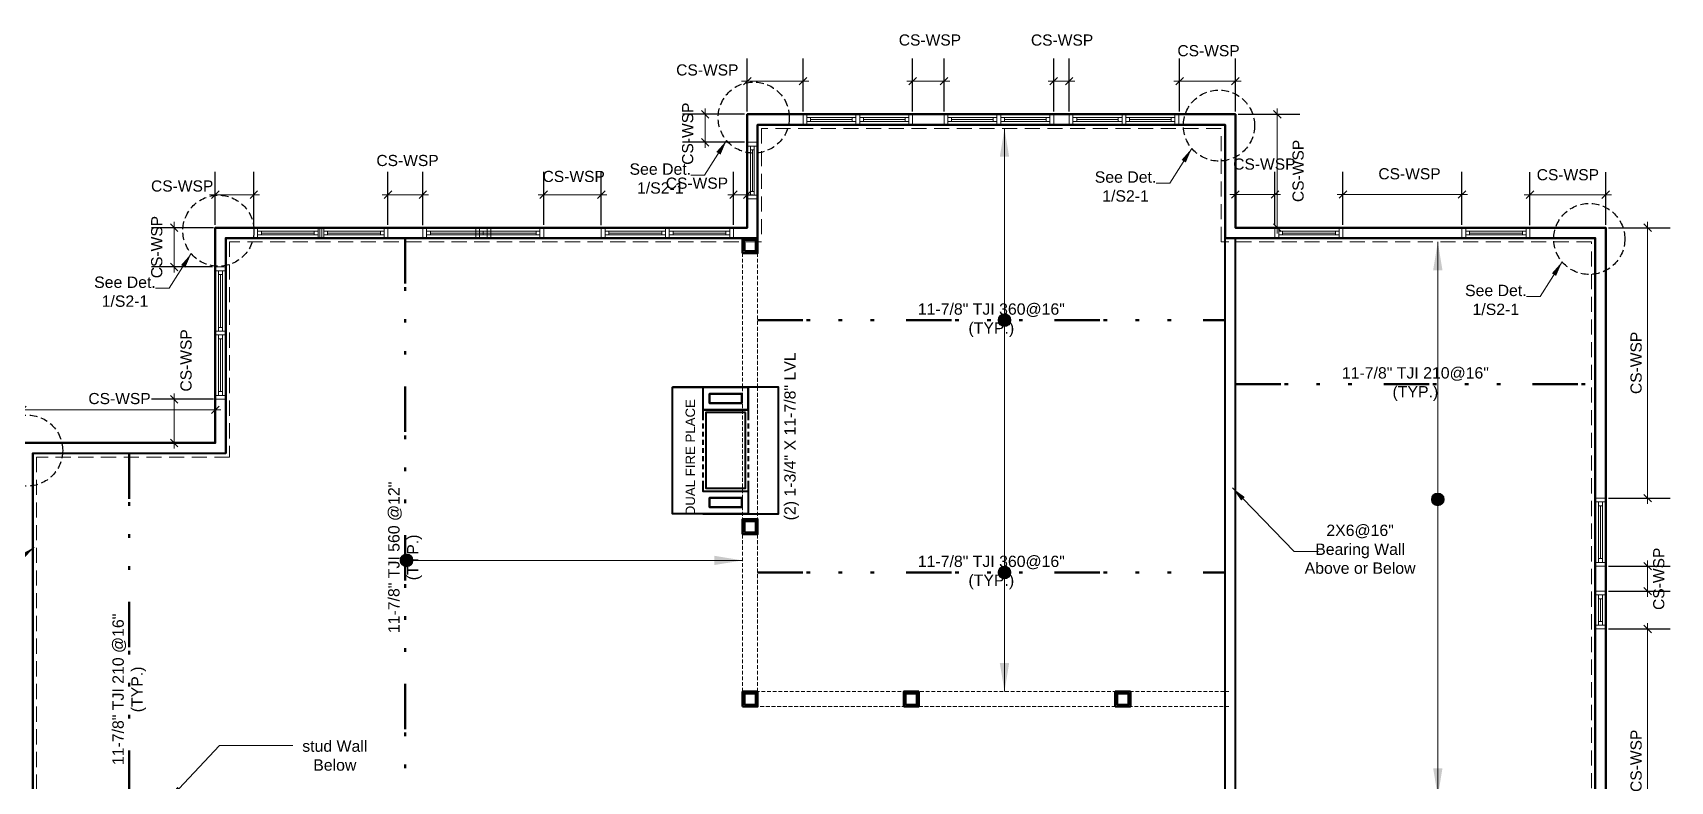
# Model space of a CAD drawing. Extents: x 4834 to 83801, y -13735 to 32221.
# Drawn here: x 12059 to 12926, y -7529 to -7133 of the extents above; entities that cross this region are included whole.
import ezdxf

# ---------------------------------------------------------------- set-up
doc = ezdxf.new("R2010")
doc.units = 0
doc.header["$LTSCALE"] = 8
doc.header["$MEASUREMENT"] = 0
for name, pattern in [('10183Civbase$0$DASHED', [0.75, 0.5, -0.25]), ('11136-Civbase$0${ Gas Line }', [3.355, 1, -0.08, 0.08, -0.625, 0.08, -0.625, 0.08, -0.625, -0.08, 0.08]), ('Hidden (½x)', [0.1875, 0.125, -0.0625])]:
    doc.linetypes.add(name, pattern=pattern)
doc.layers.get('0').update_dxf_attribs({"lineweight": 9})
doc.layers.get('DefPoints').update_dxf_attribs({"color": 17})
for name, color, linetype, lineweight in [('A-WALL', 7, 'Continuous', 40), ('A-Wall-New', 1, 'Continuous', 50), ('A-windoor', 2, 'Continuous', 13), ('Details', 2, 'Continuous', 15), ('DIM', 8, 'Continuous', 5), ('DIM_DA', 4, 'Continuous', 25), ('TEXT', 6, 'Continuous', 25)]:
    doc.layers.add(name, color=color, linetype=linetype, lineweight=lineweight)
doc.layers.add('ANNSXTEXT', color=2, linetype='Continuous')
doc.layers.add('PDF2_Layer 1', color=7, linetype='Continuous', true_color=0xffffff)
doc.styles.add('Arial_1', font='arial.ttf', dxfattribs={"height": 5.901198})
doc.styles.add('PDF Arial', font='arial.ttf')
doc.styles.get("Standard").update_dxf_attribs({"font": 'stylu.ttf'})
doc.styles.add('TX_1-4in', font='arial.ttf', dxfattribs={"height": 4})
doc.dimstyles.new('Forum 24', dxfattribs={"dimscale": 24, "dimtxt": 0.1875, "dimasz": 0.09375, "dimexe": 0.0625, "dimexo": 0.0625, "dimgap": 0.125, "dimtad": 1, "dimdec": 4, "dimrnd": 1, "dimzin": 7, "dimdsep": 46, "dimlunit": 4, "dimtxsty": 'Standard', "dimblk": 'OBLIQUE', "dimblk1": 'DIMTICK', "dimblk2": 'OBLIQUE', "dimcen": -0.0625, "dimdle": 0.125, "dimclrd": 256, "dimclre": 256, "dimclrt": 256, "dimadec": 0, "dimazin": 0, "dimtfac": 1, "dimtdec": 4, "dimtmove": 1, "dimatfit": 3, "dimfxl": 0.0625, "dimtvp": 1.2, "dimfrac": 2, "dimtolj": 1, "dimtzin": 7, "dimlwd": 13, "dimarcsym": 0})

# ---------------------------------------------------------------- blocks, each defined once
blk = doc.blocks.new('*U153')
for p, q in [((-18, 0), (14, 0)), ((-18, -3.75), (-18, -1.75)), ((-18, -1.75), (14, -1.75)), ((14, -3.75), (-18, -3.75)), ((-18, -5.5), (14, -5.5)), ((-16, -1.75), (-16, -3.75)), ((12, -2.75), (-16, -2.75)), ((12, -1.75), (12, -3.75)), ((14, -1.75), (14, -3.75))]:
    blk.add_line(p, q)
blk.add_lwpolyline([(-18, -5.5), (-20, -5.5), (-20, 0), (-18, 0)], close=True)
at = {"extrusion": (0, 0, -1)}
blk.add_lwpolyline([(-14, -5.5), (-16, -5.5), (-16, 0), (-14, 0)], close=True, dxfattribs=at)
blk = doc.blocks.new('*U154')
for p, q in [((-18, 0), (8, 0)), ((-18, -3.75), (-18, -1.75)), ((-18, -1.75), (8, -1.75)), ((8, -3.75), (-18, -3.75)), ((-18, -5.5), (8, -5.5)), ((-16, -1.75), (-16, -3.75)), ((6, -2.75), (-16, -2.75)), ((6, -1.75), (6, -3.75)), ((8, -1.75), (8, -3.75))]:
    blk.add_line(p, q)
blk.add_lwpolyline([(-18, -5.5), (-20, -5.5), (-20, 0), (-18, 0)], close=True)
at = {"extrusion": (0, 0, -1)}
blk.add_lwpolyline([(-8, -5.5), (-10, -5.5), (-10, 0), (-8, 0)], close=True, dxfattribs=at)
blk = doc.blocks.new('*U175')
for p, q in [((-12, 0), (14, 0)), ((-12, -3.75), (-12, -1.75)), ((-12, -1.75), (14, -1.75)), ((14, -3.75), (-12, -3.75)), ((-12, -5.5), (14, -5.5)), ((-10, -1.75), (-10, -3.75)), ((12, -2.75), (-10, -2.75)), ((12, -1.75), (12, -3.75)), ((14, -1.75), (14, -3.75))]:
    blk.add_line(p, q)
blk.add_lwpolyline([(-12, -5.5), (-14, -5.5), (-14, 0), (-12, 0)], close=True)
at = {"extrusion": (0, 0, -1)}
blk.add_lwpolyline([(-14, -5.5), (-16, -5.5), (-16, 0), (-14, 0)], close=True, dxfattribs=at)
blk = doc.blocks.new('*U1987')
for p, q in [((-2, 0), (14, 0)), ((-2, -3.75), (-2, -1.75)), ((-2, -1.75), (14, -1.75)), ((14, -3.75), (-2, -3.75)), ((-2, -5.5), (14, -5.5)), ((0, -1.75), (0, -3.75)), ((12, -2.75), (0, -2.75)), ((12, -1.75), (12, -3.75)), ((14, -1.75), (14, -3.75))]:
    blk.add_line(p, q)
blk.add_lwpolyline([(-2, -5.5), (-4, -5.5), (-4, 0), (-2, 0)], close=True)
at = {"extrusion": (0, 0, -1)}
blk.add_lwpolyline([(-14, -5.5), (-16, -5.5), (-16, 0), (-14, 0)], close=True, dxfattribs=at)
blk = doc.blocks.new('_Oblique')
at = {"color": 0, "linetype": 'ByBlock', "lineweight": -2}
blk.add_line((-0.5, -0.5), (0.5, 0.5), dxfattribs=at)
blk = doc.blocks.new('*D2856')
at = {"layer": 'DefPoints', "color": 0, "linetype": 'ByBlock', "transparency": 16777216}
for p in [(12437.64, -7158.88), (12437.64, -7176.42), (12467.19, -7176.42)]:
    blk.add_point(p, dxfattribs=at)
at = {"layer": 'DIM_DA', "linetype": 'ByBlock', "lineweight": -2, "transparency": 16777216}
for p, q in [((12437.64, -7174.92), (12437.64, -7146.88)), ((12467.19, -7174.92), (12467.19, -7146.88))]:
    blk.add_line(p, q, dxfattribs=at)
at = {"layer": 'DIM_DA', "lineweight": 13, "transparency": 16777216}
blk.add_line((12470.19, -7158.88), (12434.64, -7158.88), dxfattribs=at)
at = {"layer": 'DIM_DA', "linetype": 'ByBlock', "lineweight": 13, "transparency": 16777216, "xscale": 4, "yscale": 4, "zscale": 4, "rotation": 180}
blk.add_blockref('_Oblique', (12437.64, -7158.88), dxfattribs=at)
at = {"layer": 'DIM_DA', "linetype": 'ByBlock', "lineweight": 13, "transparency": 16777216, "xscale": 4, "yscale": 4, "zscale": 4}
blk.add_blockref('_Oblique', (12467.19, -7158.88), dxfattribs=at)
at = {"layer": 'DIM_DA', "linetype": 'ByBlock', "transparency": 16777216, "insert": (12416.51, -7152.99), "char_height": 5.901, "attachment_point": 5, "style": 'Arial_1'}
blk.add_mtext('\\A1;CS-WSP', dxfattribs=at)
blk = doc.blocks.new('DIMTICK')
for p, q in [((0, 1), (0, -1)), ((-1, 0), (1, 0))]:
    blk.add_line(p, q)
at = {"const_width": 0.141}
blk.add_lwpolyline([(0.707, 0.707), (-0.707, -0.707)], dxfattribs=at)
blk = doc.blocks.new('*D2857')
at = {"layer": 'DefPoints', "color": 0, "linetype": 'ByBlock', "transparency": 16777216}
for p in [(12156.08, -7218.96), (12156.08, -7236.42), (12176.46, -7236.65)]:
    blk.add_point(p, dxfattribs=at)
at = {"layer": 'DIM_DA', "linetype": 'ByBlock', "lineweight": -2, "transparency": 16777216}
for p, q in [((12156.08, -7234.92), (12156.08, -7206.96)), ((12176.46, -7235.15), (12176.46, -7206.96))]:
    blk.add_line(p, q, dxfattribs=at)
at = {"layer": 'DIM_DA', "lineweight": 13, "transparency": 16777216}
blk.add_line((12179.46, -7218.96), (12153.08, -7218.96), dxfattribs=at)
at = {"layer": 'DIM_DA', "linetype": 'ByBlock', "lineweight": 13, "transparency": 16777216, "xscale": 4, "yscale": 4, "zscale": 4, "rotation": 180}
blk.add_blockref('_Oblique', (12156.08, -7218.96), dxfattribs=at)
at = {"layer": 'DIM_DA', "linetype": 'ByBlock', "lineweight": 13, "transparency": 16777216, "xscale": 4, "yscale": 4, "zscale": 4}
blk.add_blockref('_Oblique', (12176.46, -7218.96), dxfattribs=at)
at = {"layer": 'DIM_DA', "linetype": 'ByBlock', "transparency": 16777216, "insert": (12138.54, -7214.41), "char_height": 5.901, "attachment_point": 5, "style": 'Arial_1'}
blk.add_mtext('\\A1;CS-WSP', dxfattribs=at)
blk = doc.blocks.new('*D2858')
at = {"layer": 'DefPoints', "color": 0, "linetype": 'ByBlock', "transparency": 16777216}
for p in [(12525.19, -7158.88), (12525.19, -7176.42), (12541.84, -7176.42)]:
    blk.add_point(p, dxfattribs=at)
at = {"layer": 'DIM_DA', "linetype": 'ByBlock', "lineweight": -2, "transparency": 16777216}
for p, q in [((12525.19, -7174.92), (12525.19, -7146.88)), ((12541.84, -7174.92), (12541.84, -7146.88))]:
    blk.add_line(p, q, dxfattribs=at)
at = {"layer": 'DIM_DA', "lineweight": 13, "transparency": 16777216}
blk.add_line((12544.84, -7158.88), (12522.19, -7158.88), dxfattribs=at)
at = {"layer": 'DIM_DA', "linetype": 'ByBlock', "lineweight": 13, "transparency": 16777216, "xscale": 4, "yscale": 4, "zscale": 4, "rotation": 180}
blk.add_blockref('_Oblique', (12525.19, -7158.88), dxfattribs=at)
at = {"layer": 'DIM_DA', "linetype": 'ByBlock', "lineweight": 13, "transparency": 16777216, "xscale": 4, "yscale": 4, "zscale": 4}
blk.add_blockref('_Oblique', (12541.84, -7158.88), dxfattribs=at)
at = {"layer": 'DIM_DA', "linetype": 'ByBlock', "transparency": 16777216, "insert": (12534.34, -7137.15), "char_height": 5.901, "attachment_point": 5, "style": 'Arial_1'}
blk.add_mtext('\\A1;CS-WSP', dxfattribs=at)
blk = doc.blocks.new('*D2859')
at = {"layer": 'DefPoints', "color": 0, "linetype": 'ByBlock', "transparency": 16777216}
for p in [(12247.46, -7218.96), (12247.46, -7236.5), (12265.93, -7236.65)]:
    blk.add_point(p, dxfattribs=at)
at = {"layer": 'DIM_DA', "linetype": 'ByBlock', "lineweight": -2, "transparency": 16777216}
for p, q in [((12247.46, -7235), (12247.46, -7206.96)), ((12265.93, -7235.15), (12265.93, -7206.96))]:
    blk.add_line(p, q, dxfattribs=at)
at = {"layer": 'DIM_DA', "lineweight": 13, "transparency": 16777216}
blk.add_line((12268.93, -7218.96), (12244.46, -7218.96), dxfattribs=at)
at = {"layer": 'DIM_DA', "linetype": 'ByBlock', "lineweight": 13, "transparency": 16777216, "xscale": 4, "yscale": 4, "zscale": 4, "rotation": 180}
blk.add_blockref('_Oblique', (12247.46, -7218.96), dxfattribs=at)
at = {"layer": 'DIM_DA', "linetype": 'ByBlock', "lineweight": 13, "transparency": 16777216, "xscale": 4, "yscale": 4, "zscale": 4}
blk.add_blockref('_Oblique', (12265.93, -7218.96), dxfattribs=at)
at = {"layer": 'DIM_DA', "linetype": 'ByBlock', "transparency": 16777216, "insert": (12257.84, -7200.91), "char_height": 5.901, "attachment_point": 5, "style": 'Arial_1'}
blk.add_mtext('\\A1;CS-WSP', dxfattribs=at)
blk = doc.blocks.new('*D2860')
at = {"layer": 'DefPoints', "color": 0, "linetype": 'ByBlock', "transparency": 16777216}
for p in [(12599.84, -7158.88), (12599.84, -7176.42), (12608.03, -7176.42)]:
    blk.add_point(p, dxfattribs=at)
at = {"layer": 'DIM_DA', "linetype": 'ByBlock', "lineweight": -2, "transparency": 16777216}
for p, q in [((12599.84, -7174.92), (12599.84, -7146.88)), ((12608.03, -7174.92), (12608.03, -7146.88))]:
    blk.add_line(p, q, dxfattribs=at)
at = {"layer": 'DIM_DA', "lineweight": 13, "transparency": 16777216}
blk.add_line((12611.03, -7158.88), (12596.84, -7158.88), dxfattribs=at)
at = {"layer": 'DIM_DA', "linetype": 'ByBlock', "lineweight": 13, "transparency": 16777216, "xscale": 4, "yscale": 4, "zscale": 4, "rotation": 180}
blk.add_blockref('_Oblique', (12599.84, -7158.88), dxfattribs=at)
at = {"layer": 'DIM_DA', "linetype": 'ByBlock', "lineweight": 13, "transparency": 16777216, "xscale": 4, "yscale": 4, "zscale": 4}
blk.add_blockref('_Oblique', (12608.03, -7158.88), dxfattribs=at)
at = {"layer": 'DIM_DA', "linetype": 'ByBlock', "transparency": 16777216, "insert": (12604.28, -7137.18), "char_height": 5.901, "attachment_point": 5, "style": 'Arial_1'}
blk.add_mtext('\\A1;CS-WSP', dxfattribs=at)
blk = doc.blocks.new('*D2861')
at = {"layer": 'DefPoints', "color": 0, "linetype": 'ByBlock', "transparency": 16777216}
for p in [(12329.93, -7218.96), (12329.93, -7236.5), (12360.38, -7236.65)]:
    blk.add_point(p, dxfattribs=at)
at = {"layer": 'DIM_DA', "linetype": 'ByBlock', "lineweight": -2, "transparency": 16777216}
for p, q in [((12329.93, -7235), (12329.93, -7206.96)), ((12360.38, -7235.15), (12360.38, -7206.96))]:
    blk.add_line(p, q, dxfattribs=at)
at = {"layer": 'DIM_DA', "lineweight": 13, "transparency": 16777216}
blk.add_line((12363.38, -7218.96), (12326.93, -7218.96), dxfattribs=at)
at = {"layer": 'DIM_DA', "linetype": 'ByBlock', "lineweight": 13, "transparency": 16777216, "xscale": 4, "yscale": 4, "zscale": 4, "rotation": 180}
blk.add_blockref('_Oblique', (12329.93, -7218.96), dxfattribs=at)
at = {"layer": 'DIM_DA', "linetype": 'ByBlock', "lineweight": 13, "transparency": 16777216, "xscale": 4, "yscale": 4, "zscale": 4}
blk.add_blockref('_Oblique', (12360.38, -7218.96), dxfattribs=at)
at = {"layer": 'DIM_DA', "linetype": 'ByBlock', "transparency": 16777216, "insert": (12345.79, -7209.34), "char_height": 5.901, "attachment_point": 5, "style": 'Arial_1'}
blk.add_mtext('\\A1;CS-WSP', dxfattribs=at)
blk = doc.blocks.new('*D2862')
at = {"layer": 'DefPoints', "color": 0, "linetype": 'ByBlock', "transparency": 16777216}
for p in [(12666.48, -7158.88), (12666.48, -7176.42), (12696.03, -7176.42)]:
    blk.add_point(p, dxfattribs=at)
at = {"layer": 'DIM_DA', "linetype": 'ByBlock', "lineweight": -2, "transparency": 16777216}
for p, q in [((12666.48, -7174.92), (12666.48, -7146.88)), ((12696.03, -7174.92), (12696.03, -7146.88))]:
    blk.add_line(p, q, dxfattribs=at)
at = {"layer": 'DIM_DA', "lineweight": 13, "transparency": 16777216}
blk.add_line((12699.03, -7158.88), (12663.48, -7158.88), dxfattribs=at)
at = {"layer": 'DIM_DA', "linetype": 'ByBlock', "lineweight": 13, "transparency": 16777216, "xscale": 4, "yscale": 4, "zscale": 4, "rotation": 180}
blk.add_blockref('_Oblique', (12666.48, -7158.88), dxfattribs=at)
at = {"layer": 'DIM_DA', "linetype": 'ByBlock', "lineweight": 13, "transparency": 16777216, "xscale": 4, "yscale": 4, "zscale": 4}
blk.add_blockref('_Oblique', (12696.03, -7158.88), dxfattribs=at)
at = {"layer": 'DIM_DA', "linetype": 'ByBlock', "transparency": 16777216, "insert": (12681.8, -7142.81), "char_height": 5.901, "attachment_point": 5, "style": 'Arial_1'}
blk.add_mtext('\\A1;CS-WSP', dxfattribs=at)
blk = doc.blocks.new('*D2863')
at = {"layer": 'DefPoints', "color": 0, "linetype": 'ByBlock', "transparency": 16777216}
for p in [(12430.38, -7218.96), (12430.38, -7236.42), (12437.64, -7236.42)]:
    blk.add_point(p, dxfattribs=at)
at = {"layer": 'DIM_DA', "linetype": 'ByBlock', "lineweight": -2, "transparency": 16777216}
for p, q in [((12430.38, -7234.92), (12430.38, -7206.96)), ((12437.64, -7234.92), (12437.64, -7206.96))]:
    blk.add_line(p, q, dxfattribs=at)
at = {"layer": 'DIM_DA', "lineweight": 13, "transparency": 16777216}
blk.add_line((12440.64, -7218.96), (12427.38, -7218.96), dxfattribs=at)
at = {"layer": 'DIM_DA', "linetype": 'ByBlock', "lineweight": 13, "transparency": 16777216, "xscale": 4, "yscale": 4, "zscale": 4, "rotation": 180}
blk.add_blockref('_Oblique', (12430.38, -7218.96), dxfattribs=at)
at = {"layer": 'DIM_DA', "linetype": 'ByBlock', "lineweight": 13, "transparency": 16777216, "xscale": 4, "yscale": 4, "zscale": 4}
blk.add_blockref('_Oblique', (12437.64, -7218.96), dxfattribs=at)
at = {"layer": 'DIM_DA', "linetype": 'ByBlock', "transparency": 16777216, "insert": (12411.01, -7212.91), "char_height": 5.901, "attachment_point": 5, "style": 'Arial_1'}
blk.add_mtext('\\A1;CS-WSP', dxfattribs=at)
blk = doc.blocks.new('*D2864')
at = {"layer": 'DefPoints', "color": 0, "linetype": 'ByBlock', "transparency": 16777216}
for p in [(12053.97, -7332.79), (12053.97, -7350.36), (12156.08, -7350.33)]:
    blk.add_point(p, dxfattribs=at)
at = {"layer": 'DIM_DA', "linetype": 'ByBlock', "lineweight": -2, "transparency": 16777216}
for p, q in [((12053.97, -7348.86), (12053.97, -7320.79)), ((12156.08, -7348.83), (12156.08, -7320.79))]:
    blk.add_line(p, q, dxfattribs=at)
at = {"layer": 'DIM_DA', "lineweight": 13, "transparency": 16777216}
blk.add_line((12159.08, -7332.79), (12050.97, -7332.79), dxfattribs=at)
at = {"layer": 'DIM_DA', "linetype": 'ByBlock', "lineweight": 13, "transparency": 16777216, "xscale": 4, "yscale": 4, "zscale": 4, "rotation": 180}
blk.add_blockref('_Oblique', (12053.97, -7332.79), dxfattribs=at)
at = {"layer": 'DIM_DA', "linetype": 'ByBlock', "lineweight": 13, "transparency": 16777216, "xscale": 4, "yscale": 4, "zscale": 4}
blk.add_blockref('_Oblique', (12156.08, -7332.79), dxfattribs=at)
at = {"layer": 'DIM_DA', "linetype": 'ByBlock', "transparency": 16777216, "insert": (12105.39, -7326.89), "char_height": 5.901, "attachment_point": 5, "style": 'Arial_1'}
blk.add_mtext('\\A1;CS-WSP', dxfattribs=at)
blk = doc.blocks.new('*D2865')
at = {"layer": 'DefPoints', "color": 0, "linetype": 'ByBlock', "transparency": 16777216}
for p in [(12696.03, -7218.88), (12696.03, -7236.42), (12716.94, -7236.5)]:
    blk.add_point(p, dxfattribs=at)
at = {"layer": 'DIM_DA', "linetype": 'ByBlock', "lineweight": -2, "transparency": 16777216}
for p, q in [((12696.03, -7234.92), (12696.03, -7206.88)), ((12716.94, -7235), (12716.94, -7206.88))]:
    blk.add_line(p, q, dxfattribs=at)
at = {"layer": 'DIM_DA', "lineweight": 13, "transparency": 16777216}
blk.add_line((12719.94, -7218.88), (12693.03, -7218.88), dxfattribs=at)
at = {"layer": 'DIM_DA', "linetype": 'ByBlock', "lineweight": 13, "transparency": 16777216, "xscale": 4, "yscale": 4, "zscale": 4, "rotation": 180}
blk.add_blockref('_Oblique', (12696.03, -7218.88), dxfattribs=at)
at = {"layer": 'DIM_DA', "linetype": 'ByBlock', "lineweight": 13, "transparency": 16777216, "xscale": 4, "yscale": 4, "zscale": 4}
blk.add_blockref('_Oblique', (12716.94, -7218.88), dxfattribs=at)
at = {"layer": 'DIM_DA', "linetype": 'ByBlock', "transparency": 16777216, "insert": (12711.35, -7202.81), "char_height": 5.901, "attachment_point": 5, "style": 'Arial_1'}
blk.add_mtext('\\A1;CS-WSP', dxfattribs=at)
blk = doc.blocks.new('*D2866')
at = {"layer": 'DefPoints', "color": 0, "linetype": 'ByBlock', "transparency": 16777216}
for p in [(12752.94, -7218.88), (12752.94, -7236.42), (12815.94, -7236.42)]:
    blk.add_point(p, dxfattribs=at)
at = {"layer": 'DIM_DA', "linetype": 'ByBlock', "lineweight": -2, "transparency": 16777216}
for p, q in [((12752.94, -7234.92), (12752.94, -7206.88)), ((12815.94, -7234.92), (12815.94, -7206.88))]:
    blk.add_line(p, q, dxfattribs=at)
at = {"layer": 'DIM_DA', "lineweight": 13, "transparency": 16777216}
blk.add_line((12818.94, -7218.88), (12749.94, -7218.88), dxfattribs=at)
at = {"layer": 'DIM_DA', "linetype": 'ByBlock', "lineweight": 13, "transparency": 16777216, "xscale": 4, "yscale": 4, "zscale": 4, "rotation": 180}
blk.add_blockref('_Oblique', (12752.94, -7218.88), dxfattribs=at)
at = {"layer": 'DIM_DA', "linetype": 'ByBlock', "lineweight": 13, "transparency": 16777216, "xscale": 4, "yscale": 4, "zscale": 4}
blk.add_blockref('_Oblique', (12815.94, -7218.88), dxfattribs=at)
at = {"layer": 'DIM_DA', "linetype": 'ByBlock', "transparency": 16777216, "insert": (12788.17, -7207.94), "char_height": 5.901, "attachment_point": 5, "style": 'Arial_1'}
blk.add_mtext('\\A1;CS-WSP', dxfattribs=at)
blk = doc.blocks.new('*D2867')
at = {"layer": 'DefPoints', "color": 0, "linetype": 'ByBlock', "transparency": 16777216}
for p in [(12851.94, -7218.98), (12851.94, -7236.53), (12892.03, -7236.42)]:
    blk.add_point(p, dxfattribs=at)
at = {"layer": 'DIM_DA', "linetype": 'ByBlock', "lineweight": -2, "transparency": 16777216}
for p, q in [((12851.94, -7235.03), (12851.94, -7206.98)), ((12892.03, -7234.92), (12892.03, -7206.98))]:
    blk.add_line(p, q, dxfattribs=at)
at = {"layer": 'DIM_DA', "lineweight": 13, "transparency": 16777216}
blk.add_line((12895.03, -7218.98), (12848.94, -7218.98), dxfattribs=at)
at = {"layer": 'DIM_DA', "linetype": 'ByBlock', "lineweight": 13, "transparency": 16777216, "xscale": 4, "yscale": 4, "zscale": 4, "rotation": 180}
blk.add_blockref('_Oblique', (12851.94, -7218.98), dxfattribs=at)
at = {"layer": 'DIM_DA', "linetype": 'ByBlock', "lineweight": 13, "transparency": 16777216, "xscale": 4, "yscale": 4, "zscale": 4}
blk.add_blockref('_Oblique', (12892.03, -7218.98), dxfattribs=at)
at = {"layer": 'DIM_DA', "linetype": 'ByBlock', "transparency": 16777216, "insert": (12871.99, -7208.44), "char_height": 5.901, "attachment_point": 5, "style": 'Arial_1'}
blk.add_mtext('\\A1;CS-WSP', dxfattribs=at)
blk = doc.blocks.new('*D2872')
at = {"layer": 'DefPoints', "color": 0, "linetype": 'ByBlock', "transparency": 16777216}
for p in [(12892.03, -7448.79), (12914.19, -7448.79), (12892.03, -7588.28)]:
    blk.add_point(p, dxfattribs=at)
at = {"layer": 'DIM_DA', "linetype": 'ByBlock', "lineweight": -2, "transparency": 16777216}
for p, q in [((12893.53, -7448.79), (12926.19, -7448.79)), ((12893.53, -7588.28), (12926.19, -7588.28))]:
    blk.add_line(p, q, dxfattribs=at)
at = {"layer": 'DIM_DA', "lineweight": 13, "transparency": 16777216}
blk.add_line((12914.19, -7591.28), (12914.19, -7445.79), dxfattribs=at)
at = {"layer": 'DIM_DA', "linetype": 'ByBlock', "lineweight": 13, "transparency": 16777216, "xscale": 4, "yscale": 4, "zscale": 4}
for p, rotation in [((12914.19, -7448.79), 90), ((12914.19, -7588.28), 270)]:
    blk.add_blockref('_Oblique', p, dxfattribs=dict(at, rotation=rotation))
at = {"layer": 'DIM_DA', "linetype": 'ByBlock', "transparency": 16777216, "insert": (12908.14, -7518.54), "char_height": 5.901, "attachment_point": 5, "rotation": 90, "style": 'Arial_1'}
blk.add_mtext('\\A1;CS-WSP', dxfattribs=at)
blk = doc.blocks.new('*D2873')
at = {"layer": 'DefPoints', "color": 0, "linetype": 'ByBlock', "transparency": 16777216}
for p in [(12892.03, -7415.54), (12914.19, -7415.54), (12892.03, -7428.79)]:
    blk.add_point(p, dxfattribs=at)
at = {"layer": 'DIM_DA', "linetype": 'ByBlock', "lineweight": -2, "transparency": 16777216}
for p, q in [((12893.53, -7415.54), (12926.19, -7415.54)), ((12893.53, -7428.79), (12926.19, -7428.79))]:
    blk.add_line(p, q, dxfattribs=at)
at = {"layer": 'DIM_DA', "lineweight": 13, "transparency": 16777216}
blk.add_line((12914.19, -7431.79), (12914.19, -7412.54), dxfattribs=at)
at = {"layer": 'DIM_DA', "linetype": 'ByBlock', "lineweight": 13, "transparency": 16777216, "xscale": 4, "yscale": 4, "zscale": 4}
for p, rotation in [((12914.19, -7415.54), 90), ((12914.19, -7428.79), 270)]:
    blk.add_blockref('_Oblique', p, dxfattribs=dict(at, rotation=rotation))
at = {"layer": 'DIM_DA', "linetype": 'ByBlock', "transparency": 16777216, "insert": (12920.14, -7422.23), "char_height": 5.901, "attachment_point": 5, "rotation": 90, "style": 'Arial_1'}
blk.add_mtext('\\A1;CS-WSP', dxfattribs=at)
blk = doc.blocks.new('*D2874')
at = {"layer": 'DefPoints', "color": 0, "linetype": 'ByBlock', "transparency": 16777216}
for p in [(12892.03, -7236.42), (12914.19, -7236.42), (12892.03, -7379.54)]:
    blk.add_point(p, dxfattribs=at)
at = {"layer": 'DIM_DA', "linetype": 'ByBlock', "lineweight": -2, "transparency": 16777216}
for p, q in [((12893.53, -7236.42), (12926.19, -7236.42)), ((12893.53, -7379.54), (12926.19, -7379.54))]:
    blk.add_line(p, q, dxfattribs=at)
at = {"layer": 'DIM_DA', "lineweight": 13, "transparency": 16777216}
blk.add_line((12914.19, -7382.54), (12914.19, -7233.42), dxfattribs=at)
at = {"layer": 'DIM_DA', "linetype": 'ByBlock', "lineweight": 13, "transparency": 16777216, "xscale": 4, "yscale": 4, "zscale": 4}
for p, rotation in [((12914.19, -7236.42), 90), ((12914.19, -7379.54), 270)]:
    blk.add_blockref('_Oblique', p, dxfattribs=dict(at, rotation=rotation))
at = {"layer": 'DIM_DA', "linetype": 'ByBlock', "transparency": 16777216, "insert": (12908.14, -7307.98), "char_height": 5.901, "attachment_point": 5, "rotation": 90, "style": 'Arial_1'}
blk.add_mtext('\\A1;CS-WSP', dxfattribs=at)
blk = doc.blocks.new('*D2884')
at = {"layer": 'DefPoints', "color": 0, "linetype": 'ByBlock', "transparency": 16777216}
for p in [(12156.62, -7236.42), (12134.32, -7257.2), (12156.03, -7257.2)]:
    blk.add_point(p, dxfattribs=at)
at = {"layer": 'DIM_DA', "linetype": 'ByBlock', "lineweight": -2, "transparency": 16777216}
for p, q in [((12155.12, -7236.42), (12122.32, -7236.42)), ((12154.53, -7257.2), (12122.32, -7257.2))]:
    blk.add_line(p, q, dxfattribs=at)
at = {"layer": 'DIM_DA', "lineweight": 13, "transparency": 16777216}
blk.add_line((12134.32, -7233.42), (12134.32, -7260.2), dxfattribs=at)
at = {"layer": 'DIM_DA', "linetype": 'ByBlock', "lineweight": 13, "transparency": 16777216, "xscale": 4, "yscale": 4, "zscale": 4}
for p, rotation in [((12134.32, -7236.42), 90), ((12134.32, -7257.2), 270)]:
    blk.add_blockref('_Oblique', p, dxfattribs=dict(at, rotation=rotation))
at = {"layer": 'DIM_DA', "linetype": 'ByBlock', "transparency": 16777216, "insert": (12125.11, -7246.68), "char_height": 5.901, "attachment_point": 5, "rotation": 90, "style": 'Arial_1'}
blk.add_mtext('\\A1;CS-WSP', dxfattribs=at)
blk = doc.blocks.new('*D2885')
at = {"layer": 'DefPoints', "color": 0, "linetype": 'ByBlock', "transparency": 16777216}
for p in [(12156.62, -7327.2), (12134.32, -7350.33), (12156.08, -7350.33)]:
    blk.add_point(p, dxfattribs=at)
at = {"layer": 'DIM_DA', "linetype": 'ByBlock', "lineweight": -2, "transparency": 16777216}
for p, q in [((12155.12, -7327.2), (12122.32, -7327.2)), ((12154.58, -7350.33), (12122.32, -7350.33))]:
    blk.add_line(p, q, dxfattribs=at)
at = {"layer": 'DIM_DA', "lineweight": 13, "transparency": 16777216}
blk.add_line((12134.32, -7324.2), (12134.32, -7353.33), dxfattribs=at)
at = {"layer": 'DIM_DA', "linetype": 'ByBlock', "lineweight": 13, "transparency": 16777216, "xscale": 4, "yscale": 4, "zscale": 4}
for p, rotation in [((12134.32, -7327.2), 90), ((12134.32, -7350.33), 270)]:
    blk.add_blockref('_Oblique', p, dxfattribs=dict(at, rotation=rotation))
at = {"layer": 'DIM_DA', "linetype": 'ByBlock', "transparency": 16777216, "insert": (12140.61, -7306.66), "char_height": 5.901, "attachment_point": 5, "rotation": 90, "style": 'Arial_1'}
blk.add_mtext('\\A1;CS-WSP', dxfattribs=at)
blk = doc.blocks.new('*D2886')
at = {"layer": 'DefPoints', "color": 0, "linetype": 'ByBlock', "transparency": 16777216}
for p in [(12696.03, -7176.42), (12718.19, -7176.42), (12696.03, -7236.42)]:
    blk.add_point(p, dxfattribs=at)
at = {"layer": 'DIM_DA', "linetype": 'ByBlock', "lineweight": -2, "transparency": 16777216}
for p, q in [((12697.53, -7176.42), (12730.19, -7176.42)), ((12697.53, -7236.42), (12730.19, -7236.42))]:
    blk.add_line(p, q, dxfattribs=at)
at = {"layer": 'DIM_DA', "lineweight": 13, "transparency": 16777216}
blk.add_line((12718.19, -7239.42), (12718.19, -7173.42), dxfattribs=at)
at = {"layer": 'DIM_DA', "linetype": 'ByBlock', "lineweight": 13, "transparency": 16777216, "xscale": 4, "yscale": 4, "zscale": 4}
for p, rotation in [((12718.19, -7176.42), 90), ((12718.19, -7236.42), 270)]:
    blk.add_blockref('_Oblique', p, dxfattribs=dict(at, rotation=rotation))
at = {"layer": 'DIM_DA', "linetype": 'ByBlock', "transparency": 16777216, "insert": (12729.24, -7206.4), "char_height": 5.901, "attachment_point": 5, "rotation": 90, "style": 'Arial_1'}
blk.add_mtext('\\A1;CS-WSP', dxfattribs=at)
blk = doc.blocks.new('*D2887')
at = {"layer": 'DefPoints', "color": 0, "linetype": 'ByBlock', "transparency": 16777216}
for p in [(12437.64, -7176.42), (12415.34, -7191.25), (12437.64, -7191.25)]:
    blk.add_point(p, dxfattribs=at)
at = {"layer": 'DIM_DA', "linetype": 'ByBlock', "lineweight": -2, "transparency": 16777216}
for p, q in [((12436.14, -7176.42), (12403.34, -7176.42)), ((12436.14, -7191.25), (12403.34, -7191.25))]:
    blk.add_line(p, q, dxfattribs=at)
at = {"layer": 'DIM_DA', "lineweight": 13, "transparency": 16777216}
blk.add_line((12415.34, -7173.42), (12415.34, -7194.25), dxfattribs=at)
at = {"layer": 'DIM_DA', "linetype": 'ByBlock', "lineweight": 13, "transparency": 16777216, "xscale": 4, "yscale": 4, "zscale": 4}
for p, rotation in [((12415.34, -7176.42), 90), ((12415.34, -7191.25), 270)]:
    blk.add_blockref('_Oblique', p, dxfattribs=dict(at, rotation=rotation))
at = {"layer": 'DIM_DA', "linetype": 'ByBlock', "transparency": 16777216, "insert": (12406.13, -7186.68), "char_height": 5.901, "attachment_point": 5, "rotation": 90, "style": 'Arial_1'}
blk.add_mtext('\\A1;CS-WSP', dxfattribs=at)

msp = doc.modelspace()

# ---------------------------------------------------------------- hatches: boundary and pattern name
at = {"layer": 'DIM'}
h = msp.add_hatch(color=1, dxfattribs=at)
h.dxf.hatch_style = 1
edge = h.paths.add_edge_path()
edge.add_arc((12573.80059, -7285.38691), 3.37863, 0, 360)
h = msp.add_hatch(color=1, dxfattribs=at)
h.dxf.hatch_style = 1
edge = h.paths.add_edge_path()
edge.add_arc((12803.15596, -7380.21889), 3.37863, 0, 360)
h = msp.add_hatch(color=1, dxfattribs=at)
h.dxf.hatch_style = 1
edge = h.paths.add_edge_path()
edge.add_arc((12257.29106, -7412.50202), 3.37863, 0, 360)
h = msp.add_hatch(color=1, dxfattribs=at)
h.dxf.hatch_style = 1
edge = h.paths.add_edge_path()
edge.add_arc((12573.80059, -7418.89287), 3.37863, 0, 360)

# ---------------------------------------------------------------- linework, layer by layer
at = {"layer": 'A-WALL'}
for points in [[(12690.53492, -7537.46448), (12690.53492, -7537.46448), (12690.53492, -7241.92448)], [(12696.03492, -7537.46448), (12696.03492, -7537.46448), (12696.03492, -7241.92448)], [(12414.13276, -7387.80934), (12398.13276, -7387.80934), (12398.13276, -7320.84934), (12414.21209, -7320.84934), (12398.21209, -7320.84934)], [(12438.13276, -7320.84934), (12414.13276, -7320.84934), (12438.13276, -7320.84934), (12438.13276, -7332.84934), (12414.13276, -7332.84934)], [(12414.13343, -7320.84934), (12414.61276, -7320.84934), (12414.21276, -7320.84934)], [(12414.21269, -7320.84934), (12414.21269, -7332.84934), (12438.21269, -7332.84934), (12438.21269, -7320.84934)], [(12419.65263, -7320.84934), (12438.21263, -7320.84934), (12419.65263, -7320.84934)], [(12454.13276, -7320.84934), (12438.13276, -7320.84934)], [(12438.21269, -7387.80934), (12454.21269, -7387.80934), (12454.21269, -7320.84934), (12438.21269, -7320.84934)], [(12414.13276, -7332.84934), (12414.13276, -7338.20934)], [(12414.13276, -7340.04934), (12414.13276, -7342.68934)], [(12438.21269, -7332.84934), (12438.21269, -7338.20934)], [(12438.21269, -7340.04934), (12438.21269, -7342.68934)], [(12414.13276, -7344.44934), (12414.13276, -7346.84934)], [(12414.13276, -7348.68934), (12414.13276, -7351.32934)], [(12438.21269, -7344.44934), (12438.21269, -7346.84934)], [(12438.21269, -7348.68934), (12438.21269, -7351.32934)], [(12414.13276, -7353.08934), (12414.13276, -7355.48934)], [(12414.13276, -7357.32934), (12414.13276, -7359.96934)], [(12438.21269, -7353.08934), (12438.21269, -7355.48934)], [(12438.21269, -7357.32934), (12438.21269, -7359.96934)], [(12414.13276, -7361.72934), (12414.13276, -7364.12934)], [(12414.13276, -7365.96934), (12414.13276, -7368.60934)], [(12438.21269, -7361.72934), (12438.21269, -7364.12934)], [(12438.21269, -7365.96934), (12438.21269, -7368.60934)], [(12414.13276, -7375.80934), (12438.13276, -7375.80934), (12438.13276, -7387.80934)], [(12414.21269, -7370.36934), (12414.21269, -7375.80934), (12418.77269, -7375.80934)], [(12420.53269, -7375.80934), (12423.17336, -7375.80934)], [(12425.01263, -7375.80934), (12427.41263, -7375.80934)], [(12429.17263, -7375.80934), (12431.81196, -7375.80934)], [(12433.65263, -7375.80934), (12438.21263, -7375.80934)], [(12438.21269, -7370.36934), (12438.21269, -7375.80934)], [(12414.13276, -7387.80934), (12438.13276, -7387.80934), (12414.13276, -7387.80934)], [(12419.65263, -7387.80934), (12438.21263, -7387.80934), (12419.65263, -7387.80934)], [(12886.51492, -7425.21781), (12886.51492, -7431.24848)], [(12886.51492, -7566.93108), (12886.51492, -7491.89108)]]:
    msp.add_lwpolyline(points, dxfattribs=at)
for points in [[(12417.65203, -7329.32934), (12417.65203, -7324.28868), (12434.69269, -7324.28868), (12434.69269, -7329.32934), (12434.69269, -7324.28868), (12417.65203, -7324.28868)], [(12434.69329, -7329.32934), (12417.65263, -7329.32934)], [(12436.69269, -7334.28934), (12415.65203, -7334.28934), (12415.65203, -7374.28934), (12436.69269, -7374.28934)], [(12417.65203, -7379.32934), (12417.65203, -7384.28868), (12434.69269, -7384.28868), (12434.69269, -7379.32934), (12434.69269, -7384.28868), (12417.65203, -7384.28868)], [(12434.69329, -7379.32934), (12417.65263, -7379.32934)]]:
    msp.add_lwpolyline(points, close=True, dxfattribs=at)
at = {"layer": 'A-Wall-New'}
for points in [[(12860.03483, -7792.50381), (12892.03492, -7792.50381), (12892.03492, -7236.42448), (12696.03492, -7236.42448), (12696.03492, -7176.42448), (12437.63587, -7176.42448), (12437.63587, -7236.42448), (12156.0758, -7236.42448), (12156.0758, -7350.33181), (12053.97492, -7350.35503), (12053.97492, -7624.84575)], [(12854.53483, -7787.00381), (12886.53492, -7787.00381), (12886.53492, -7241.92448), (12690.53492, -7241.92448), (12690.53492, -7181.92448), (12443.13587, -7181.92448), (12443.13587, -7241.92448), (12161.5758, -7241.92448), (12161.5758, -7355.83055), (12059.47492, -7355.85376), (12059.47492, -7625.07048)]]:
    msp.add_lwpolyline(points, dxfattribs=at)
at = {"layer": 'A-Wall-New', "lineweight": 70}
for points in [[(12435.13587, -7249.92448), (12435.13587, -7241.92448), (12443.13587, -7241.92448), (12443.13587, -7249.92448)], [(12436.13587, -7248.92448), (12436.13587, -7242.92448), (12442.13587, -7242.92448), (12442.13587, -7248.92448)], [(12435.13587, -7398.64273), (12435.13587, -7390.64273), (12443.13587, -7390.64273), (12443.13587, -7398.64273)], [(12436.13587, -7397.64273), (12436.13587, -7391.64273), (12442.13587, -7391.64273), (12442.13587, -7397.64273)], [(12435.13587, -7489.87115), (12435.13587, -7481.87115), (12443.13587, -7481.87115), (12443.13587, -7489.87115)], [(12436.13587, -7488.87115), (12436.13587, -7482.87115), (12442.13587, -7482.87115), (12442.13587, -7488.87115)], [(12520.43426, -7489.87115), (12520.43426, -7481.87115), (12528.43426, -7481.87115), (12528.43426, -7489.87115)], [(12521.43426, -7488.87115), (12521.43426, -7482.87115), (12527.43426, -7482.87115), (12527.43426, -7488.87115)], [(12632.43506, -7489.87115), (12632.43506, -7481.87115), (12640.43506, -7481.87115), (12640.43506, -7489.87115)], [(12633.43506, -7488.87115), (12633.43506, -7482.87115), (12639.43506, -7482.87115), (12639.43506, -7488.87115)]]:
    msp.add_lwpolyline(points, close=True, dxfattribs=at)
at = {"layer": 'ANNSXTEXT', "linetype": '10183Civbase$0$DASHED'}
for centre in [(12441.0824, -7178.17186), (12687.33652, -7182.39016), (12157.72872, -7238.05274), (12883.33652, -7242.39016), (12056.49647, -7354.38006)]:
    msp.add_circle(centre, 18.81347, dxfattribs=at)
at = {"layer": 'Details', "linetype": 'Hidden (½x)', "ltscale": 2}
for p, q in [((12435.13587, -7320.84934), (12435.13587, -7249.92448)), ((12443.13587, -7249.92448), (12443.13587, -7320.84934)), ((12435.13587, -7481.87115), (12435.13587, -7320.84934)), ((12443.13587, -7320.84934), (12443.13587, -7481.87115)), ((12442.13587, -7481.87115), (12692.53492, -7481.87115)), ((12692.53492, -7489.87115), (12443.13587, -7489.87115))]:
    msp.add_line(p, q, dxfattribs=at)
at = {"layer": 'DIM', "color": 4, "linetype": '11136-Civbase$0${ Gas Line }', "lineweight": 50, "ltscale": 3}
for p, q in [((12256.49696, -7241.92448), (12256.49696, -7537.51018)), ((12443.13587, -7285.38691), (12690.53492, -7285.38691)), ((12696.03492, -7319.16068), (12886.53492, -7319.16068)), ((12110.52536, -7355.84216), (12110.52536, -7537.51018)), ((12443.13587, -7418.89287), (12690.53492, -7418.89287))]:
    msp.add_line(p, q, dxfattribs=at)
at = {"layer": 'DIM', "color": 2, "linetype": '10183Civbase$0$DASHED', "ltscale": 2}
msp.add_lwpolyline([(12854.53483, -7785.00381), (12884.53492, -7785.00381), (12884.53492, -7243.92448), (12688.53492, -7243.92448), (12688.53492, -7183.92448), (12445.13587, -7183.92448), (12445.13587, -7243.92448), (12163.5758, -7243.92448), (12163.5758, -7357.8301), (12061.47492, -7357.85331), (12061.47492, -7625.07048)], dxfattribs=at)
at = {"layer": 'DIM'}
for centre in [(12573.80059, -7285.38691), (12803.15596, -7380.21889), (12257.29106, -7412.50202), (12573.80059, -7418.89287)]:
    msp.add_circle(centre, 3.37863, dxfattribs=at)
at = {"layer": 'PDF2_Layer 1', "lineweight": 0}
for p, q in [((12437.63587, -7236.42448), (12297.63587, -7236.42448)), ((12297.63587, -7241.94448), (12437.63587, -7241.94448))]:
    msp.add_line(p, q, dxfattribs=at)

# ---------------------------------------------------------------- block references
at = {"layer": 'A-windoor', "lineweight": 25}
for name, p, rotation in [('*U154', (12477.19346, -7181.92448), 180), ('*U154', (12505.19346, -7181.92448), 180), ('*U154', (12551.83515, -7181.92448), 180), ('*U154', (12579.83515, -7181.92448), 180), ('*U154', (12618.03492, -7181.92448), 180), ('*U154', (12646.03492, -7181.92448), 180), ('*U175', (12437.63587, -7207.24851), 89.99999999999997), ('*U153', (12192.46272, -7242.00276), 180), ('*U153', (12227.46272, -7242.00276), 180), ('*U153', (12281.93148, -7242.00276), 180), ('*U153', (12309.93148, -7242.00276), 180), ('*U153', (12376.385, -7242.00276), 180), ('*U153', (12410.385, -7242.00276), 180), ('*U153', (12732.94054, -7242.00276), 180), ('*U153', (12831.94318, -7242.02935), 180), ('*U153', (12156.0758, -7273.20251), 89.99999999999997), ('*U153', (12156.0758, -7307.20251), 89.99999999999997), ('*U153', (12886.53492, -7395.54224), 89.99999999999997), ('*U1987', (12886.53492, -7444.79033), 89.99999999999997)]:
    msp.add_blockref(name, p, dxfattribs=dict(at, rotation=rotation))

# ---------------------------------------------------------------- texts
at = {"layer": 'A-WALL', "insert": (12404.9782, -7388.61584), "char_height": 5.0107422, "attachment_point": 1, "rotation": 90, "style": 'PDF Arial'}
msp.add_mtext('DUAL FIRE PLACE', dxfattribs=at)
at = {"layer": 'TEXT', "char_height": 4, "width": 108.6923986, "attachment_point": 5, "style": 'TX_1-4in'}
for s, insert in [('\\A1;{\\H1.5x;See Det.\\P1/S2-1}', (12391.62167, -7210.46109)), ('\\A1;{\\H1.5x;See Det.\\P1/S2-1}', (12637.87578, -7214.67939)), ('\\A1;{\\H1.5x;See Det.\\P1/S2-1}', (12108.26799, -7270.34197)), ('\\A1;{\\H1.5x;See Det.\\P1/S2-1}', (12833.87578, -7274.67939)), ('\\A1;{\\H1.5x;11-7/8" TJI 360@16"\\P(TYP.)}', (12566.8354, -7285.38691)), ('\\A1;{\\H1.5x;11-7/8" TJI 210@16"\\P(TYP.)}', (12791.28492, -7319.16068)), ('\\A1;{\\H1.5x;2X6@16"\\PBearing Wall\\PAbove or Below}', (12762.02318, -7406.61823)), ('\\A1;{\\H1.5x;11-7/8" TJI 360@16"\\P(TYP.)}', (12566.8354, -7418.89287)), ('\\A1;{\\H1.5x;stud Wall\\PBelow}', (12219.33619, -7515.81492))]:
    msp.add_mtext(s, dxfattribs=dict(at, insert=insert))
at = {"layer": 'TEXT', "char_height": 4, "width": 108.6923986, "attachment_point": 5, "rotation": 90, "style": 'TX_1-4in'}
for s, insert in [('\\A1;\\pxi-3,l4,t4;{\\H1.5x;(2)^I1-3/4" X 11-7/8" LVL}', (12461.16268, -7348.85329)), ('\\A1;{\\H1.5x;11-7/8" TJI 560 @12"\\P(TYP.)}', (12256.49696, -7410.91044)), ('\\A1;{\\H1.5x;11-7/8" TJI 210 @16"\\P(TYP.)}', (12110.52536, -7480.75648))]:
    msp.add_mtext(s, dxfattribs=dict(at, insert=insert))

# ---------------------------------------------------------------- dimensions: what is measured, and where the dimension line sits
at = {"layer": 'DIM_DA', "color": 2, "linetype": 'ByBlock'}
for base, p1, p2, picture, middle in [((12525.19346, -7158.87825), (12541.83515, -7176.42448), (12525.19346, -7176.42448), '*D2858', (12534.33622, -7143.20262)), ((12599.83515, -7158.87825), (12608.03492, -7176.42448), (12599.83515, -7176.42448), '*D2860', (12604.27581, -7143.22706)), ((12666.47733, -7158.87825), (12696.03492, -7176.42448), (12666.47733, -7176.42448), '*D2862', (12681.79646, -7148.85996)), ((12437.63587, -7158.87825), (12467.19346, -7176.42448), (12437.63587, -7176.42448), '*D2856', (12416.50838, -7159.03828)), ((12247.46272, -7218.95653), (12265.93148, -7236.65489), (12247.46272, -7236.50276), '*D2859', (12257.83962, -7206.95653)), ((12696.03492, -7218.87825), (12716.94054, -7236.50276), (12696.03492, -7236.42448), '*D2865', (12711.35405, -7208.85996)), ((12156.0758, -7218.95653), (12176.46272, -7236.65489), (12156.0758, -7236.42448), '*D2857', (12138.53905, -7220.46256)), ((12329.93148, -7218.95653), (12360.385, -7236.65489), (12329.93148, -7236.50276), '*D2861', (12345.78796, -7215.39173)), ((12430.385, -7218.95653), (12437.63587, -7236.42448), (12430.385, -7236.42448), '*D2863', (12411.01285, -7218.95653)), ((12752.94054, -7218.87825), (12815.94318, -7236.42448), (12752.94054, -7236.42448), '*D2866', (12788.16868, -7213.98656)), ((12851.94318, -7218.98312), (12892.03492, -7236.42448), (12851.94318, -7236.52935), '*D2867', (12871.98905, -7214.48753)), ((12053.97492, -7332.78558), (12156.0758, -7350.33181), (12053.97492, -7350.35503), '*D2864', (12105.39072, -7332.94562))]:
    dim = msp.add_linear_dim(base=base, p1=p1, p2=p2, text='CS-WSP', dimstyle='Forum 24', override={"dimasz": 0.166667, "dimexe": 0.5, "dimtxsty": 'Arial_1'}, dxfattribs=at)
    dim.commit()
    dim.dimension.update_dxf_attribs({"geometry": picture, "text_midpoint": middle, "dimtype": 160})
for base, p1, p2, angle, picture, middle in [((12415.33733, -7191.24851), (12437.63587, -7176.42448), (12437.63587, -7191.24851), 90, '*D2887', (12412.17666, -7186.67872)), ((12718.19032, -7176.42448), (12696.03492, -7236.42448), (12696.03492, -7176.42448), 270, '*D2886', (12735.29001, -7206.40137)), ((12134.31887, -7257.20251), (12156.61742, -7236.42448), (12156.03165, -7257.20251), 90, '*D2884', (12131.15821, -7246.67872)), ((12914.19032, -7236.42448), (12892.03492, -7379.54224), (12892.03492, -7236.42448), 270, '*D2874', (12914.19032, -7307.98336)), ((12134.31887, -7350.33181), (12156.61742, -7327.20251), (12156.0758, -7350.33181), 90, '*D2885', (12146.66137, -7306.66134)), ((12914.19032, -7415.54224), (12892.03492, -7428.79033), (12892.03492, -7415.54224), 270, '*D2873', (12926.19032, -7422.23281)), ((12914.19032, -7448.79033), (12892.03492, -7588.28412), (12892.03492, -7448.79033), 270, '*D2872', (12914.19032, -7518.53723))]:
    dim = msp.add_linear_dim(base=base, p1=p1, p2=p2, angle=angle, text='CS-WSP', dimstyle='Forum 24', override={"dimasz": 0.166667, "dimexe": 0.5, "dimtxsty": 'Arial_1'}, dxfattribs=at)
    dim.commit()
    dim.dimension.update_dxf_attribs({"geometry": picture, "text_midpoint": middle, "dimtype": 160})

# ---------------------------------------------------------------- leaders
at = {"layer": 'TEXT'}
for points, override in [([(12573.80059, -7183.92448), (12573.80059, -7396.99678), (12573.80059, -7421.22258)], {"dimasz": 0.625, "dimtad": 0}), ([(12426.67289, -7190.26784), (12415.08276, -7208.59229), (12407.7884, -7208.61253)], {"dimasz": 0.333333, "dimtad": 0}), ([(12672.92701, -7194.48615), (12661.33687, -7212.8106), (12654.04251, -7212.83083)], {"dimasz": 0.333333, "dimtad": 0}), ([(12803.15596, -7243.92448), (12803.15596, -7491.82876), (12803.15596, -7516.05456)], {"dimasz": 0.625, "dimtad": 0}), ([(12143.31921, -7250.14873), (12131.72908, -7268.47317), (12124.43472, -7268.49341)], {"dimasz": 0.333333, "dimtad": 0}), ([(12868.92701, -7254.48615), (12857.33687, -7272.8106), (12850.04251, -7272.83083)], {"dimasz": 0.333333, "dimtad": 0}), ([(12573.80059, -7481.87115), (12573.80059, -7285.38691), (12573.80059, -7372.70676)], {"dimasz": 0.625, "dimtad": 0}), ([(12694.45923, -7374.16892), (12727.19389, -7407.79766), (12739.99181, -7407.77536)], {"dimasz": 0.333333, "dimtad": 0}), ([(12803.15596, -7537.46448), (12803.15596, -7380.21889), (12803.15596, -7467.53874)], {"dimasz": 0.625, "dimtad": 0}), ([(12060.26852, -7405.49855), (12019.48312, -7437.42761), (12008.4161, -7437.45729)], {"dimasz": 0.333333, "dimtad": 0}), ([(12435.13587, -7412.50202), (12257.29106, -7412.50202), (12299.59732, -7412.50202)], {"dimasz": 0.625, "dimtad": 0}), ([(12131.47716, -7538.9964), (12158.23606, -7510.45603), (12197.16785, -7510.38819)], {"dimasz": 0.333333, "dimtad": 0})]:
    msp.add_leader(points, dimstyle='Forum 24', override=override, dxfattribs=at)

doc.saveas('drawing.dxf')
